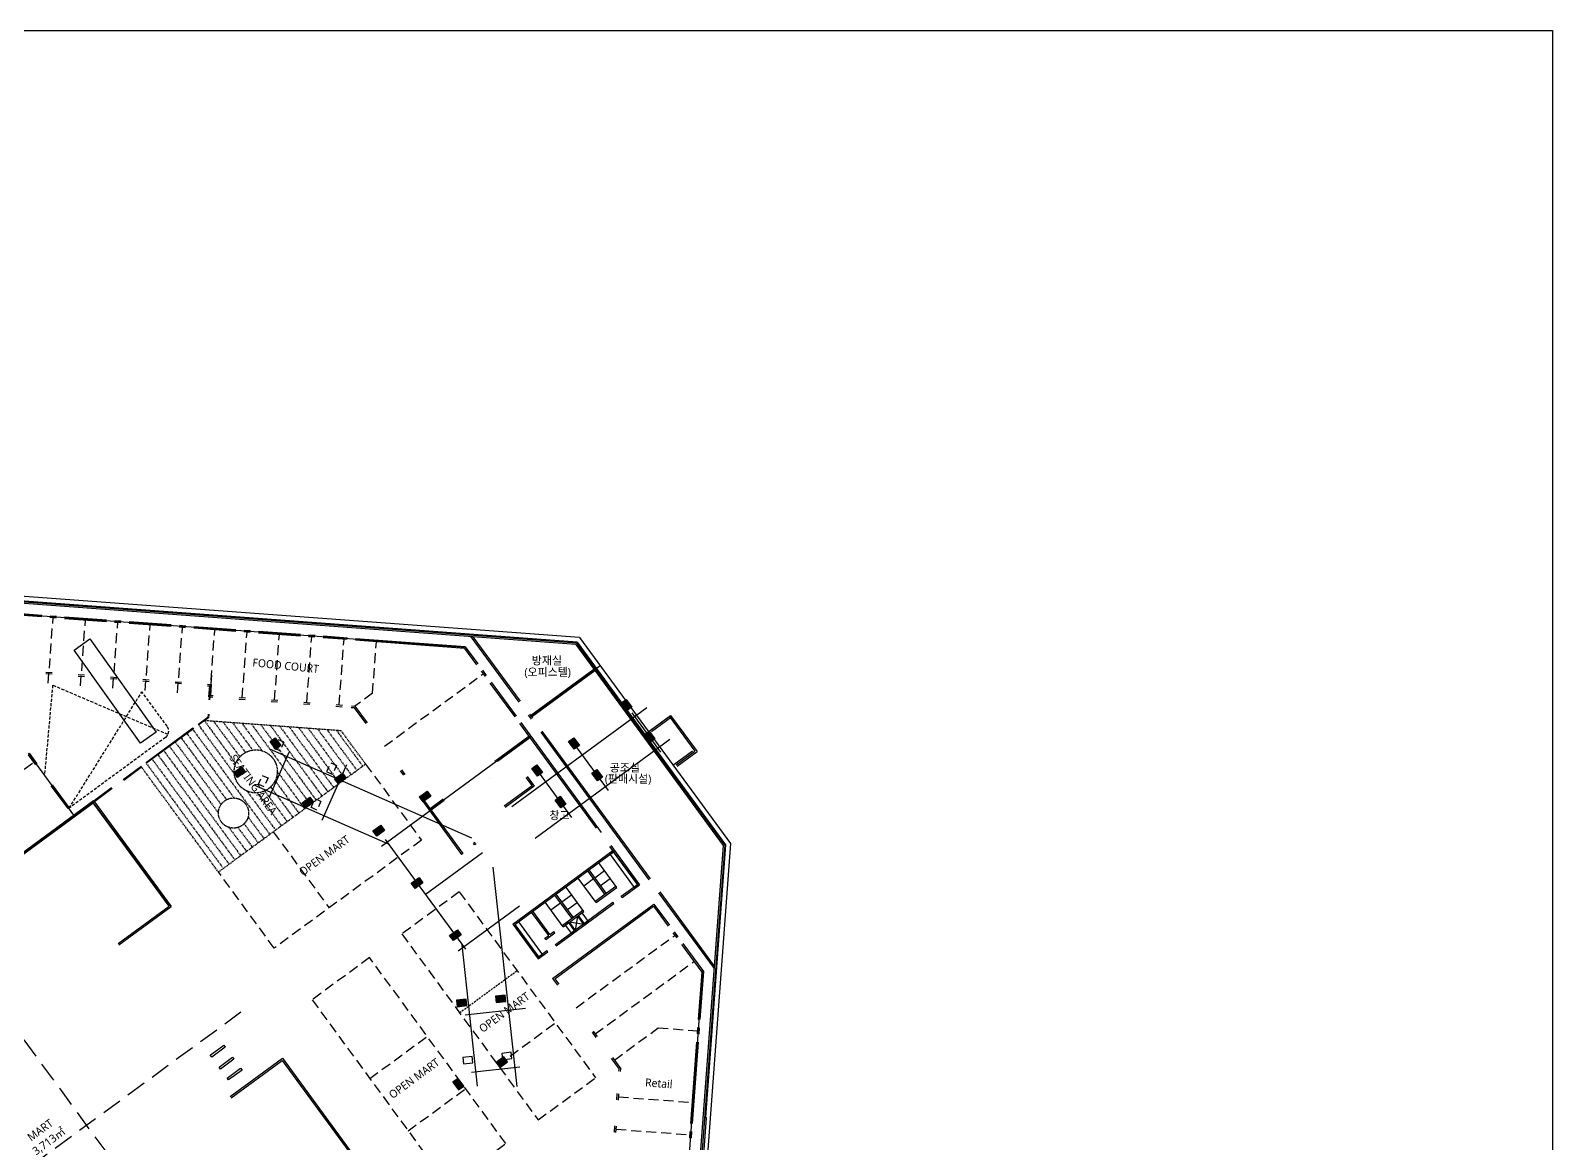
# Model space of a CAD drawing. Header units: millimetres. Extents: x 75184266 to 76346726, y -35077925 to -33679385.
# Drawn here: x 75473512 to 75663669, y -34919967 to -34780925 of the extents above; entities that cross this region are included whole.
import ezdxf
from ezdxf.enums import TextEntityAlignment as Align

# ---------------------------------------------------------------- set-up
doc = ezdxf.new("R2010")
doc.units = ezdxf.units.MM
doc.header["$LTSCALE"] = 50
doc.header["$MEASUREMENT"] = 0
for name, pattern in [('HD', [2.5, 1.5, -1]), ('HID', [2.3, 1.5, -0.8]), ('HIDDEN', [0.375, 0.25, -0.125]), ('XR-지하3층$0$HIDDEN', [0.375, 0.25, -0.125])]:
    doc.linetypes.add(name, pattern=pattern)
doc.layers.add('XR-기준층$0$XR-지하3층$0$DEFPOINT', color=142, linetype='CONTINUOUS', plot=False)
doc.layers.add('건축', color=8, linetype='CONTINUOUS', plot=False)
doc.styles.add('XR-지하3층$0$맑은고딕', font='')
doc.styles.get('XR-지하3층$0$맑은고딕').set_extended_font_data('Malgun Gothic')

msp = doc.modelspace()

# ---------------------------------------------------------------- hatches: boundary and pattern name
at = {"layer": '건축', "ltscale": 0.5}
h = msp.add_hatch(color=256, dxfattribs=at)
h.dxf.hatch_style = 1
h.paths.add_polyline_path([(75548632, -34865450), (75547987, -34865923), (75547277, -34864955), (75547922, -34864482)])
h = msp.add_hatch(color=256, dxfattribs=at)
h.dxf.hatch_style = 1
h.paths.add_polyline_path([(75551529, -34869402), (75550884, -34869875), (75550175, -34868907), (75550820, -34868434)])
h = msp.add_hatch(color=256, dxfattribs=at)
h.dxf.hatch_style = 1
h.paths.add_polyline_path([(75504810, -34870257), (75504165, -34870730), (75503456, -34869762), (75504101, -34869289)])
h = msp.add_hatch(color=256, dxfattribs=at)
h.dxf.hatch_style = 1
h.paths.add_polyline_path([(75542099, -34870239), (75541454, -34870712), (75540745, -34869744), (75541390, -34869271)])
h = msp.add_hatch(color=256, dxfattribs=at)
h.dxf.hatch_style = 1
h.paths.add_polyline_path([(75499381, -34874243), (75498908, -34873598), (75499876, -34872889), (75500349, -34873534)])
h = msp.add_hatch(color=256, dxfattribs=at)
h.dxf.hatch_style = 1
h.paths.add_polyline_path([(75537502, -34873609), (75536857, -34874082), (75536148, -34873115), (75536793, -34872642)])
h = msp.add_hatch(color=256, dxfattribs=at)
h.dxf.hatch_style = 1
h.paths.add_polyline_path([(75511991, -34875049), (75511518, -34874404), (75512485, -34873694), (75512958, -34874340)])
h = msp.add_hatch(color=256, dxfattribs=at)
h.dxf.hatch_style = 1
h.paths.add_polyline_path([(75544997, -34874191), (75544352, -34874664), (75543642, -34873696), (75544287, -34873223)])
h = msp.add_hatch(color=256, dxfattribs=at)
h.dxf.hatch_style = 1
h.paths.add_polyline_path([(75507920, -34878034), (75507447, -34877389), (75508414, -34876679), (75508887, -34877324)])
h = msp.add_hatch(color=256, dxfattribs=at)
h.dxf.hatch_style = 1
h.paths.add_polyline_path([(75523071, -34875944), (75523544, -34876589), (75522576, -34877298), (75522103, -34876653)])
h = msp.add_hatch(color=256, dxfattribs=at)
h.dxf.hatch_style = 1
h.paths.add_polyline_path([(75523071, -34875944), (75523544, -34876589), (75522576, -34877298), (75522103, -34876653)])
h = msp.add_hatch(color=256, dxfattribs=at)
h.dxf.hatch_style = 1
h.paths.add_polyline_path([(75540400, -34877561), (75539755, -34878034), (75539045, -34877066), (75539690, -34876593)])
h = msp.add_hatch(color=256, dxfattribs=at)
h.dxf.hatch_style = 1
h.paths.add_polyline_path([(75517266, -34880202), (75517739, -34880847), (75516771, -34881557), (75516298, -34880912)])
h = msp.add_hatch(color=256, dxfattribs=at)
h.dxf.hatch_style = 1
h.paths.add_polyline_path([(75522055, -34886734), (75522528, -34887380), (75521560, -34888089), (75521087, -34887444)])
h = msp.add_hatch(color=256, dxfattribs=at)
h.dxf.hatch_style = 1
h.paths.add_polyline_path([(75526844, -34893267), (75527317, -34893912), (75526349, -34894622), (75525876, -34893976)])
h = msp.add_hatch(color=256, dxfattribs=at)
h.dxf.hatch_style = 1
h.paths.add_polyline_path([(75531605, -34901541), (75531692, -34902336), (75532885, -34902206), (75532798, -34901411)])
h = msp.add_hatch(color=256, dxfattribs=at)
h.dxf.hatch_style = 1
h.paths.add_polyline_path([(75526735, -34902074), (75526822, -34902869), (75528014, -34902739), (75527927, -34901943)])
h = msp.add_hatch(color=256, dxfattribs=at)
h.dxf.hatch_style = 1
h.paths.add_polyline_path([(75533117, -34909772), (75532644, -34909127), (75531676, -34909837), (75532149, -34910482)])
h = msp.add_hatch(color=256, dxfattribs=at)
h.dxf.hatch_style = 1
h.paths.add_polyline_path([(75526934, -34911825), (75526289, -34912298), (75526998, -34913266), (75527644, -34912793)])

# ---------------------------------------------------------------- linework, layer by layer
at = {"layer": 'XR-기준층$0$XR-지하3층$0$DEFPOINT', "ltscale": 0.5}
for points in [[(75663667, -35077925), (75243667, -35077925), (75243667, -34780925), (75663667, -34780925)], [(75663669, -35077925), (75243669, -35077925), (75243669, -34780925), (75663669, -34780925)]]:
    msp.add_lwpolyline(points, close=True, dxfattribs=at)
at = {"layer": '건축', "ltscale": 1000}
for p, q in [((75542121, -34856770), (75415887, -34847407)), ((75541800, -34857348), (75416441, -34848050)), ((75541800, -34857348), (75560359, -34882662)), ((75542121, -34856770), (75560974, -34882486)), ((75560974, -34882486), (75554669, -34967501)), ((75560359, -34882662), (75557836, -34916682)), ((75541610, -34893363, 0), (75541889, -34891545, 0)), ((75542658, -34892595, 0), (75540840, -34892314, 0)), ((75557836, -34916682), (75557927, -34916807)), ((75557927, -34916807), (75554197, -34967103))]:
    msp.add_line(p, q, dxfattribs=at)
at = {"layer": '건축', "ltscale": 100}
for p, q in [((75541747, -34857444), (75416533, -34848157)), ((75541640, -34857637), (75416718, -34848371)), ((75474927, -34854193), (75469681, -34853804)), ((75474942, -34853993), (75469696, -34853604)), ((75476742, -34854327), (75475944, -34854268)), ((75476757, -34854128), (75475959, -34854069)), ((75483005, -34854792), (75477759, -34854403)), ((75483019, -34854593), (75477774, -34854203)), ((75484820, -34854927), (75484022, -34854867)), ((75484834, -34854727), (75484037, -34854668)), ((75491082, -34855391), (75485837, -34855002)), ((75491097, -34855192), (75485852, -34854803)), ((75492897, -34855526), (75492100, -34855467)), ((75492912, -34855326), (75492114, -34855267)), ((75499160, -34855990), (75493915, -34855601)), ((75499175, -34855791), (75493929, -34855402)), ((75500990, -34855925), (75500192, -34855866)), ((75500975, -34856125), (75500177, -34856066)), ((75507238, -34856589), (75501992, -34856200)), ((75507253, -34856390), (75502007, -34856001)), ((75509053, -34856724), (75508255, -34856665)), ((75509068, -34856524), (75508270, -34856465)), ((75513092, -34857024), (75510070, -34856799)), ((75513107, -34856824), (75510085, -34856600)), ((75527727, -34858109), (75514109, -34857099)), ((75527834, -34857916), (75514124, -34856900)), ((75528528, -34856664), (75534513, -34864829)), ((75528790, -34856684), (75534675, -34864711)), ((75527727, -34858109), (75529224, -34860151)), ((75527834, -34857916), (75529385, -34860033)), ((75529827, -34860974), (75530300, -34861619)), ((75529988, -34860855), (75530461, -34861501)), ((75535989, -34866500), (75543891, -34860707)), ((75536108, -34866661), (75544009, -34860868)), ((75530903, -34862441), (75534013, -34866684)), ((75531065, -34862323), (75534175, -34866565)), ((75535708, -34866458), (75536063, -34866942)), ((75535869, -34866340), (75536224, -34866824)), ((75534616, -34867506), (75544195, -34880571)), ((75534778, -34867388), (75544829, -34881098)), ((75537257, -34868571), (75550785, -34887023)), ((75537418, -34868453), (75550946, -34886905)), ((75530893, -34874389), (75530894, -34874389, 0)), ((75533757, -34892550, 0), (75546255, -34883381, 0)), ((75534037, -34892593, 0), (75546373, -34883542, 0)), ((75545862, -34882845), (75549339, -34887587)), ((75546024, -34882727), (75549618, -34887630)), ((75545279, -34888812, 0), (75543151, -34885910, 0)), ((75545440, -34888693, 0), (75543312, -34885791, 0)), ((75546767, -34887967, 0), (75544522, -34884904, 0)), ((75542655, -34890983, 0), (75540409, -34887920, 0)), ((75544187, -34889860, 0), (75541941, -34886797, 0)), ((75544069, -34889699, 0), (75546650, -34887806, 0)), ((75544187, -34889860, 0), (75546768, -34887968, 0)), ((75547324, -34889065), (75549500, -34887469)), ((75547442, -34889226), (75549618, -34887630)), ((75540075, -34892876, 0), (75537828, -34889813, 0)), ((75541166, -34891827, 0), (75539038, -34888926, 0)), ((75539092, -34895100), (75546275, -34889833)), ((75541327, -34891709, 0), (75539199, -34888807, 0)), ((75539210, -34895261), (75546393, -34889994)), ((75545397, -34888973, 0), (75545558, -34888855, 0)), ((75546393, -34889994), (75546275, -34889833)), ((75547442, -34889226), (75547324, -34889065)), ((75551392, -34890050), (75553332, -34892695)), ((75551979, -34888652), (75558913, -34898109)), ((75552141, -34888534), (75558936, -34897802)), ((75538257, -34893961, 0), (75536129, -34891059, 0)), ((75538418, -34893843, 0), (75536290, -34890941, 0)), ((75542688, -34892635, 0), (75541889, -34891545, 0)), ((75542769, -34892576, 0), (75541969, -34891486, 0)), ((75551349, -34890329), (75553170, -34892813)), ((75537885, -34894482, 0), (75539026, -34893645, 0)), ((75538418, -34893843, 0), (75538908, -34893483, 0)), ((75539026, -34893645, 0), (75538908, -34893483, 0)), ((75541559, -34893463, 0), (75540760, -34892373, 0)), ((75541640, -34893404, 0), (75540840, -34892314, 0)), ((75537766, -34894320, 0), (75538257, -34893961, 0)), ((75537885, -34894482, 0), (75537766, -34894320, 0)), ((75539210, -34895261), (75539092, -34895100)), ((75554850, -34895104), (75557376, -34898550)), ((75555011, -34894986), (75557581, -34898491)), ((75536957, -34896913), (75538162, -34896030)), ((75537000, -34896634), (75538043, -34895869)), ((75538162, -34896030), (75538043, -34895869))]:
    msp.add_line(p, q, dxfattribs=at)
at = {"layer": '건축', "ltscale": 0.5}
for p, q in [((75527911, -34858022), (75454809, -34852600)), ((75541640, -34857637), (75560052, -34882750)), ((75541747, -34857444), (75560257, -34882692)), ((75476222, -34861333, 0), (75475424, -34861274, 0)), ((75475439, -34861075, 0), (75476237, -34861134, 0)), ((75479463, -34861574, 0), (75480261, -34861633, 0)), ((75479478, -34861374, 0), (75480276, -34861433, 0)), ((75496116, -34861480), (75495916, -34864173)), ((75535887, -34866698), (75544676, -34860255)), ((75483502, -34861873, 0), (75484300, -34861932, 0)), ((75483517, -34861674, 0), (75484315, -34861733, 0)), ((75487541, -34862173, 0), (75488339, -34862232, 0)), ((75487556, -34861973, 0), (75488354, -34862032, 0)), ((75492378, -34862531, 0), (75491580, -34862472, 0)), ((75491595, -34862273, 0), (75492393, -34862332, 0)), ((75495816, -34864165), (75496315, -34864202)), ((75496031, -34863981), (75496330, -34864003)), ((75499556, -34864443), (75500354, -34864502)), ((75499571, -34864243), (75500369, -34864302)), ((75503595, -34864742), (75504393, -34864801)), ((75503610, -34864543), (75504408, -34864602)), ((75507634, -34865042), (75508432, -34865101)), ((75507649, -34864842), (75508447, -34864901)), ((75511673, -34865341), (75512471, -34865400)), ((75511688, -34865142), (75512485, -34865201)), ((75513602, -34865284), (75514039, -34865316)), ((75514039, -34865316), (75515566, -34867399)), ((75513588, -34865483), (75513933, -34865509)), ((75513933, -34865509), (75515405, -34867517)), ((75533667, -34877858), (75550513, -34865505)), ((75550820, -34868434, 0), (75553143, -34866731)), ((75550981, -34868315, 0), (75553481, -34866482, 0)), ((75551099, -34868477, 0), (75553599, -34866644, 0)), ((75553320, -34866601, 0), (75556513, -34870955, 0)), ((75553481, -34866482, 0), (75556792, -34870998, 0)), ((75536013, -34869072, 10761), (75523351, -34878355, -20112)), ((75535792, -34869110, 10368), (75531540, -34872227)), ((75535910, -34869271, 10368), (75531848, -34872250, 461)), ((75536564, -34881810), (75553411, -34869457)), ((75553895, -34872627, 0), (75556218, -34870924)), ((75554174, -34872670, 0), (75556513, -34870955, 0)), ((75554292, -34872831, 0), (75556792, -34870998, 0)), ((75473218, -34871200), (75479027, -34879122)), ((75473243, -34871402), (75474157, -34872649)), ((75473349, -34871209), (75474318, -34872531)), ((75503377, -34876669), (75505834, -34871086)), ((75509968, -34879569), (75513028, -34872612)), ((75511518, -34874404), (75512485, -34873694)), ((75511991, -34875049), (75511518, -34874404)), ((75512958, -34874340), (75511991, -34875049)), ((75512485, -34873694), (75512958, -34874340)), ((75519721, -34873405), (75520135, -34873969)), ((75519883, -34873286), (75520297, -34873851)), ((75535407, -34874228), (75536176, -34875276)), ((75535568, -34874110), (75536455, -34875320)), ((75476078, -34875270), (75478166, -34878117)), ((75476240, -34875152), (75478327, -34877999)), ((75507447, -34877389), (75508414, -34876679)), ((75508414, -34876679), (75508887, -34877324)), ((75522057, -34876590), (75527378, -34883848)), ((75536176, -34875276, 8514), (75532684, -34877837)), ((75536455, -34875320, 8908), (75532802, -34877998, 0)), ((75435095, -34911207), (75481468, -34877209)), ((75465773, -34888840), (75481366, -34877408)), ((75465816, -34888560), (75481409, -34877128)), ((75481366, -34877408), (75490826, -34890311)), ((75490826, -34890311), (75481368, -34877412)), ((75481409, -34877128), (75491105, -34890354)), ((75491105, -34890354), (75481412, -34877132)), ((75507920, -34878034), (75507447, -34877389)), ((75508887, -34877324), (75507920, -34878034)), ((75517350, -34882817, 0), (75525020, -34877193, 0)), ((75522737, -34877180), (75527540, -34883730)), ((75525093, -34876955), (75523453, -34878157, -3998)), ((75525211, -34877116, 0), (75523572, -34878318, -3998)), ((75517809, -34881984, 0), (75527860, -34895694, 0)), ((75529061, -34882367), (75528873, -34882505)), ((75522835, -34888839, 0), (75529971, -34883606, 0)), ((75527540, -34883730), (75527378, -34883849)), ((75528991, -34882666), (75528873, -34882505)), ((75529180, -34882528), (75528991, -34882666)), ((75560052, -34882750), (75553802, -34967021)), ((75560257, -34882692), (75553995, -34967128)), ((75538731, -34899333), (75551392, -34890050)), ((75484455, -34894982), (75490826, -34890311)), ((75484573, -34895144), (75491105, -34890354)), ((75526930, -34895881, 0), (75534599, -34890256, 0)), ((75539010, -34899376), (75551349, -34890329)), ((75533758, -34892550), (75536957, -34896913)), ((75534037, -34892593), (75537118, -34896795)), ((75534037, -34892593), (75537119, -34896796)), ((75553773, -34893636), (75554246, -34894281)), ((75553935, -34893518), (75554408, -34894163)), ((75538731, -34899333), (75539352, -34900180)), ((75539010, -34899376), (75539513, -34900062)), ((75557490, -34898367), (75552444, -34966405)), ((75557376, -34898550), (75556938, -34904463)), ((75557581, -34898491), (75557137, -34904478)), ((75527808, -34903898), (75535363, -34903070)), ((75543668, -34906068), (75544141, -34906713)), ((75543830, -34905949), (75544303, -34906595)), ((75556862, -34905480), (75556803, -34906278)), ((75557062, -34905495), (75557002, -34906293)), ((75556728, -34907295), (75555975, -34917444)), ((75556927, -34907310), (75556174, -34917459)), ((75498468, -34914096), (75505000, -34909307)), ((75498586, -34914257), (75504957, -34909586)), ((75504957, -34909586), (75519561, -34929506)), ((75505000, -34909307), (75519841, -34929549)), ((75528592, -34911055), (75534656, -34910391)), ((75546063, -34909334), (75547051, -34910681)), ((75546224, -34909216), (75547256, -34910622)), ((75547032, -34910935), (75547051, -34910681)), ((75547231, -34910949), (75547256, -34910622)), ((75546766, -34914525), (75546825, -34913727)), ((75546965, -34914540), (75547024, -34913742)), ((75546466, -34918564), (75546525, -34917766)), ((75546665, -34918578), (75546725, -34917781)), ((75555899, -34918461), (75555840, -34919259)), ((75556099, -34918476), (75556040, -34919274))]:
    msp.add_line(p, q, dxfattribs=at)
at = {"layer": '건축', "linetype": 'XR-지하3층$0$HIDDEN', "ltscale": 100}
for p, q in [((75475736, -34862475), (75476343, -34854298)), ((75479775, -34862775), (75480382, -34854597)), ((75483814, -34863075), (75484421, -34854897)), ((75487853, -34863374), (75488460, -34855197)), ((75491892, -34863674), (75492499, -34855496)), ((75495931, -34863973), (75496537, -34855796)), ((75499970, -34864273), (75500576, -34856095)), ((75504009, -34864572), (75504615, -34856395)), ((75508048, -34864872), (75508654, -34856694)), ((75512087, -34865171), (75512693, -34856994)), ((75516256, -34863707), (75516732, -34857293)), ((75517725, -34870343), (75530065, -34861299)), ((75516256, -34863707), (75514047, -34865327)), ((75465183, -34878733), (75473920, -34872327)), ((75503851, -34881016), (75510825, -34890529)), ((75527087, -34888526), (75544116, -34911752)), ((75519910, -34893788), (75536938, -34917014)), ((75541671, -34903006), (75554011, -34893959)), ((75544066, -34906272), (75556405, -34897226)), ((75531912, -34910159), (75539090, -34904897)), ((75515913, -34911845), (75523091, -34906583)), ((75546460, -34909537), (75551944, -34905517)), ((75551944, -34905517), (75556833, -34905879)), ((75536938, -34917014), (75544116, -34911752)), ((75520702, -34918378), (75527880, -34913116)), ((75546995, -34914141), (75556169, -34914821)), ((75546695, -34918180), (75555870, -34918860))]:
    msp.add_line(p, q, dxfattribs=at)
at = {"layer": '건축'}
for p, q in [((75495839, -34864540), (75495863, -34864219)), ((75495884, -34864544), (75495907, -34864222)), ((75495894, -34864544), (75495917, -34864223)), ((75495938, -34864548), (75495962, -34864226)), ((75495676, -34866730), (75494543, -34867560)), ((75495720, -34866754), (75494570, -34867597)), ((75495729, -34866759), (75494576, -34867605)), ((75495773, -34866783), (75494603, -34867641)), ((75495706, -34866335), (75495676, -34866730, 0)), ((75495751, -34866339), (75495720, -34866754, 0)), ((75495760, -34866339), (75495729, -34866759, 0)), ((75495805, -34866343), (75495773, -34866783, 0)), ((75493818, -34868093), (75488011, -34872350)), ((75493844, -34868129), (75488038, -34872386)), ((75493850, -34868137), (75488043, -34872394)), ((75493877, -34868173), (75488070, -34872430)), ((75485108, -34874478), (75487285, -34872882)), ((75485134, -34874515), (75487312, -34872918)), ((75485140, -34874523), (75487318, -34872926)), ((75485167, -34874559), (75487344, -34872963)), ((75483656, -34875542), (75481478, -34877139)), ((75483683, -34875579), (75481505, -34877175)), ((75483689, -34875587), (75481511, -34877183)), ((75483715, -34875623), (75481538, -34877220))]:
    msp.add_line(p, q, dxfattribs=at)
at = {"layer": '건축', "linetype": 'XR-지하3층$0$HIDDEN', "ltscale": 10}
for p, q in [((75495278, -34867208), (75499155, -34872495)), ((75496409, -34867227), (75499666, -34871671)), ((75493101, -34868804), (75498965, -34876803)), ((75493827, -34868272), (75503408, -34881341)), ((75494553, -34867740), (75498987, -34873789)), ((75497589, -34867315), (75500375, -34871114)), ((75498769, -34867402), (75501272, -34870816)), ((75499949, -34867490), (75502456, -34870910)), ((75501129, -34867577), (75508489, -34877616)), ((75502309, -34867665), (75509215, -34877084)), ((75503490, -34867752), (75509941, -34876552)), ((75504670, -34867840), (75510666, -34876019)), ((75505850, -34867927), (75511392, -34875487)), ((75507030, -34868015), (75512118, -34874955)), ((75508210, -34868102), (75512844, -34874423)), ((75509390, -34868190), (75513570, -34873891)), ((75510570, -34868278), (75514296, -34873359)), ((75511751, -34868365), (75515021, -34872827)), ((75490198, -34870933), (75499779, -34884001)), ((75490923, -34870400), (75497001, -34878690)), ((75491649, -34869868), (75497331, -34877618)), ((75492375, -34869336), (75498007, -34877017)), ((75496996, -34886042), (75487414, -34872973)), ((75488020, -34872529), (75497483, -34885437)), ((75488746, -34871997), (75498327, -34885066)), ((75489472, -34871465), (75499053, -34884534)), ((75498962, -34873754), (75498987, -34873789)), ((75504079, -34874645), (75507037, -34878680)), ((75504346, -34873488), (75507763, -34878148)), ((75500557, -34875930), (75504016, -34880647)), ((75501841, -34876159), (75504860, -34880277)), ((75502782, -34875920), (75505586, -34879744)), ((75503525, -34875412), (75506312, -34879212)), ((75498310, -34880476), (75500505, -34883469)), ((75499432, -34880483), (75501231, -34882937)), ((75500208, -34880020), (75501957, -34882405)), ((75500701, -34879170), (75502682, -34881873))]:
    msp.add_line(p, q, dxfattribs=at)
at = {"layer": '건축', "linetype": 'XR-지하3층$0$HIDDEN', "ltscale": 30}
msp.add_line((75490375, -34869247), (75478354, -34878060), dxfattribs=at)
at = {"layer": '건축', "linetype": 'HD', "ltscale": 10}
for p, q in [((75510547, -34873495, 0), (75511031, -34872397, 0)), ((75511031, -34872397, 0), (75511763, -34872719, 0)), ((75511763, -34872719, 0), (75511280, -34873817, 0)), ((75510538, -34873518, 0), (75511270, -34873840, 0))]:
    msp.add_line(p, q, dxfattribs=at)
at = {"layer": '건축', "linetype": 'HIDDEN', "ltscale": 20}
msp.add_line((75527123, -34903627), (75534301, -34898365), dxfattribs=at)
at = {"layer": '건축', "ltscale": 0.5}
for points in [[(75489200, -34868560), (75487243, -34869950), (75478981, -34858319), (75480938, -34856930)], [(75504810, -34870257), (75504165, -34870730), (75503456, -34869762), (75504101, -34869289)], [(75499381, -34874243), (75498908, -34873598), (75499876, -34872889), (75500349, -34873534)], [(75517266, -34880202), (75517739, -34880847), (75516771, -34881557), (75516298, -34880912)], [(75522055, -34886734), (75522528, -34887380), (75521560, -34888089), (75521087, -34887444)], [(75526844, -34893267), (75527317, -34893912), (75526349, -34894622), (75525876, -34893976)], [(75533117, -34909772), (75532644, -34909127), (75531676, -34909837), (75532149, -34910482)], [(75526934, -34911825), (75526289, -34912298), (75526998, -34913266), (75527644, -34912793)]]:
    msp.add_lwpolyline(points, close=True, dxfattribs=at)
at = {"layer": '건축', "linetype": 'XR-지하3층$0$HIDDEN', "ltscale": 30}
for points in [[(75476283, -34862716), (75475272, -34873856)], [(75490685, -34868872), (75476283, -34862716)], [(75478354, -34878060), (75487432, -34863543)], [(75490590, -34867849), (75487432, -34863543)]]:
    msp.add_lwpolyline(points, dxfattribs=at)
at = {"layer": '건축', "ltscale": 0.5, "elevation": 0}
for points in [[(75495619, -34862772), (75495918, -34862794)], [(75495634, -34862572), (75496132, -34862609)], [(75548627, -34866146), (75552234, -34871065)], [(75541208, -34869726), (75545702, -34875855)], [(75536611, -34873097), (75541106, -34879226)]]:
    msp.add_lwpolyline(points, dxfattribs=at)
at = {"layer": '건축', "ltscale": 0.5}
for points in [[(75495816, -34864165), (75495918, -34862794)], [(75496031, -34863981), (75496132, -34862609)], [(75503395, -34870668), (75528622, -34881767)], [(75501422, -34875153), (75518219, -34882544)], [(75534321, -34912842), (75531319, -34885446)], [(75529383, -34912789), (75527451, -34895134)]]:
    msp.add_lwpolyline(points, dxfattribs=at)
at = {"layer": '건축', "ltscale": 600}
for points in [[(75495962, -34864226), (75495966, -34864176), (75495866, -34864169), (75495863, -34864219)], [(75493917, -34868144), (75493877, -34868173), (75493818, -34868093), (75493858, -34868063)], [(75494603, -34867641), (75494562, -34867671), (75494503, -34867590), (75494543, -34867560)], [(75487344, -34872963), (75487385, -34872933), (75487325, -34872852), (75487285, -34872882)], [(75488070, -34872430), (75488030, -34872460), (75487971, -34872379), (75488011, -34872350)], [(75481538, -34877220), (75481497, -34877249), (75481438, -34877169), (75481478, -34877139)]]:
    msp.add_lwpolyline(points, close=True, dxfattribs=at)
at = {"layer": '건축', "ltscale": 0.5, "elevation": 0}
for points in [[(75548632, -34865450), (75547987, -34865923), (75547277, -34864955), (75547922, -34864482)], [(75551529, -34869402), (75550884, -34869875), (75550175, -34868907), (75550820, -34868434)], [(75542099, -34870239), (75541454, -34870712), (75540745, -34869744), (75541390, -34869271)], [(75537502, -34873609), (75536857, -34874082), (75536148, -34873115), (75536793, -34872642)], [(75544997, -34874191), (75544352, -34874664), (75543642, -34873696), (75544287, -34873223)], [(75523071, -34875944), (75523544, -34876589), (75522576, -34877298), (75522103, -34876653)], [(75523071, -34875944), (75523544, -34876589), (75522576, -34877298), (75522103, -34876653)], [(75540400, -34877561), (75539755, -34878034), (75539045, -34877066), (75539690, -34876593)], [(75531605, -34901541), (75531692, -34902336), (75532885, -34902206), (75532798, -34901411)], [(75526735, -34902074), (75526822, -34902869), (75528014, -34902739), (75527927, -34901943)]]:
    msp.add_lwpolyline(points, close=True, dxfattribs=at)
at = {"layer": '건축', "linetype": 'XR-지하3층$0$HIDDEN', "ltscale": 10}
msp.add_lwpolyline([(75515383, -34872561), (75512339, -34868409), (75495358, -34867149)], dxfattribs=at)
at = {"layer": '건축', "linetype": 'HD', "ltscale": 10, "elevation": 0}
for points in [[(75504689, -34870918), (75503957, -34870596), (75504440, -34869497), (75505173, -34869819)], [(75502716, -34875403), (75501984, -34875081), (75502467, -34873982), (75503199, -34874304)], [(75509306, -34878302), (75508574, -34877980), (75509057, -34876882), (75509790, -34877204)]]:
    msp.add_lwpolyline(points, close=True, dxfattribs=at)
at = {"layer": '건축', "linetype": 'XR-지하3층$0$HIDDEN', "ltscale": 10, "elevation": 0}
msp.add_lwpolyline([(75496996, -34886042), (75515383, -34872561)], dxfattribs=at)
at = {"layer": '건축', "linetype": 'XR-지하3층$0$HIDDEN', "ltscale": 100}
for points in [[(75515383, -34872561), (75522357, -34882074), (75503970, -34895555), (75496996, -34886042)], [(75527087, -34888526), (75519910, -34893788)]]:
    msp.add_lwpolyline(points, dxfattribs=at)
at = {"layer": '건축', "linetype": 'Continuous', "elevation": 0}
for points in [[(75549392, -34887657), (75546373, -34883542), (75545930, -34883868), (75548948, -34887982)], [(75542739, -34892536), (75541969, -34891486), (75542413, -34891160), (75543183, -34892210)], [(75537053, -34896705), (75534037, -34892593), (75534480, -34892268), (75537497, -34896380)], [(75541529, -34893423), (75540760, -34892373), (75540316, -34892698), (75541086, -34893748)]]:
    msp.add_lwpolyline(points, close=True, dxfattribs=at)
at = {"layer": '건축', "ltscale": 100, "elevation": 0}
for points in [[(75544021, -34886758), (75545230, -34885871)], [(75542649, -34887763), (75543859, -34886875)], [(75544730, -34887725), (75545940, -34886838)], [(75538537, -34890779), (75539747, -34889892)], [(75539908, -34889774), (75541117, -34888887)], [(75540618, -34890741), (75541827, -34889854)], [(75539956, -34892715), (75542537, -34890821)], [(75540075, -34892876), (75542655, -34890983)]]:
    msp.add_lwpolyline(points, dxfattribs=at)
at = {"layer": '건축', "linetype": 'XR-지하3층$0$HIDDEN', "ltscale": 200}
for points in [[(75461610, -34891898), (75499447, -34943507)], [(75499802, -34903570), (75454720, -34936622)]]:
    msp.add_lwpolyline(points, dxfattribs=at)
at = {"layer": '건축', "linetype": 'XR-지하3층$0$HIDDEN', "ltscale": 100}
msp.add_lwpolyline([(75515877, -34896744), (75508700, -34902006), (75525728, -34925233), (75532906, -34919971)], close=True, dxfattribs=at)
at = {"layer": '건축', "ltscale": 1000}
for points in [[(75495975, -34908922), (75497669, -34907681), (75497846, -34907923), (75496153, -34909164)], [(75497069, -34910414), (75498763, -34909173), (75498940, -34909415), (75497246, -34910656)], [(75498074, -34911785), (75499768, -34910544), (75499945, -34910786), (75498252, -34912027)]]:
    msp.add_lwpolyline(points, close=True, dxfattribs=at)
at = {"layer": '건축', "linetype": 'HID', "ltscale": 20, "elevation": 0}
for points in [[(75527517, -34909231), (75527604, -34910026), (75528797, -34909896), (75528710, -34909101)], [(75532388, -34908698), (75532475, -34909494), (75533668, -34909363), (75533581, -34908568)]]:
    msp.add_lwpolyline(points, close=True, dxfattribs=at)
at = {"layer": '건축', "linetype": 'XR-지하3층$0$HIDDEN', "ltscale": 10}
for centre, radius in [((75501658, -34873477), 2689), ((75498883, -34878683), 1882)]:
    msp.add_circle(centre, radius, dxfattribs=at)
at = {"layer": '건축', "linetype": 'XR-지하3층$0$HIDDEN', "ltscale": 30}
msp.add_arc((75489784, -34868440), 1000, 306.24716, 36.25975, dxfattribs=at)

# ---------------------------------------------------------------- texts
at = {"layer": '건축', "style": 'XR-지하3층$0$맑은고딕'}
for s, rotation, p in [('FOOD COURT', 354.24693, (75505399, -34860276)), ('SEATING AREA', 306.24693, (75501357, -34875113)), ('OPEN MART', 36.24693, (75510231, -34883993)), ('OPEN MART', 36.24693, (75532705, -34903580)), ('OPEN MART', 36.24693, (75521443, -34911836)), ('Retail', 355.75786, (75552013, -34912447)), ('MART', 36.24693, (75474729, -34918281))]:
    msp.add_text(s, height=1000, rotation=rotation, dxfattribs=at).set_placement(p, align=Align.MIDDLE_CENTER)
for s, p in [('방재실', (75538033, -34859628)), ('(오피스텔)', (75538127, -34861072)), ('창고', (75539607, -34878968))]:
    msp.add_text(s, height=1000, dxfattribs=at).set_placement(p, align=Align.MIDDLE_CENTER)
for s, p in [('공조실', (75547771, -34872984)), ('(판매시설)', (75548172, -34874432))]:
    msp.add_text(s, height=1000, dxfattribs=at).set_placement(p, align=Align.MIDDLE)
msp.add_text('3,713㎡', height=1000, rotation=36.24693, dxfattribs=at).set_placement((75476289, -34920316), align=Align.BOTTOM_CENTER)

doc.saveas('drawing.dxf')
